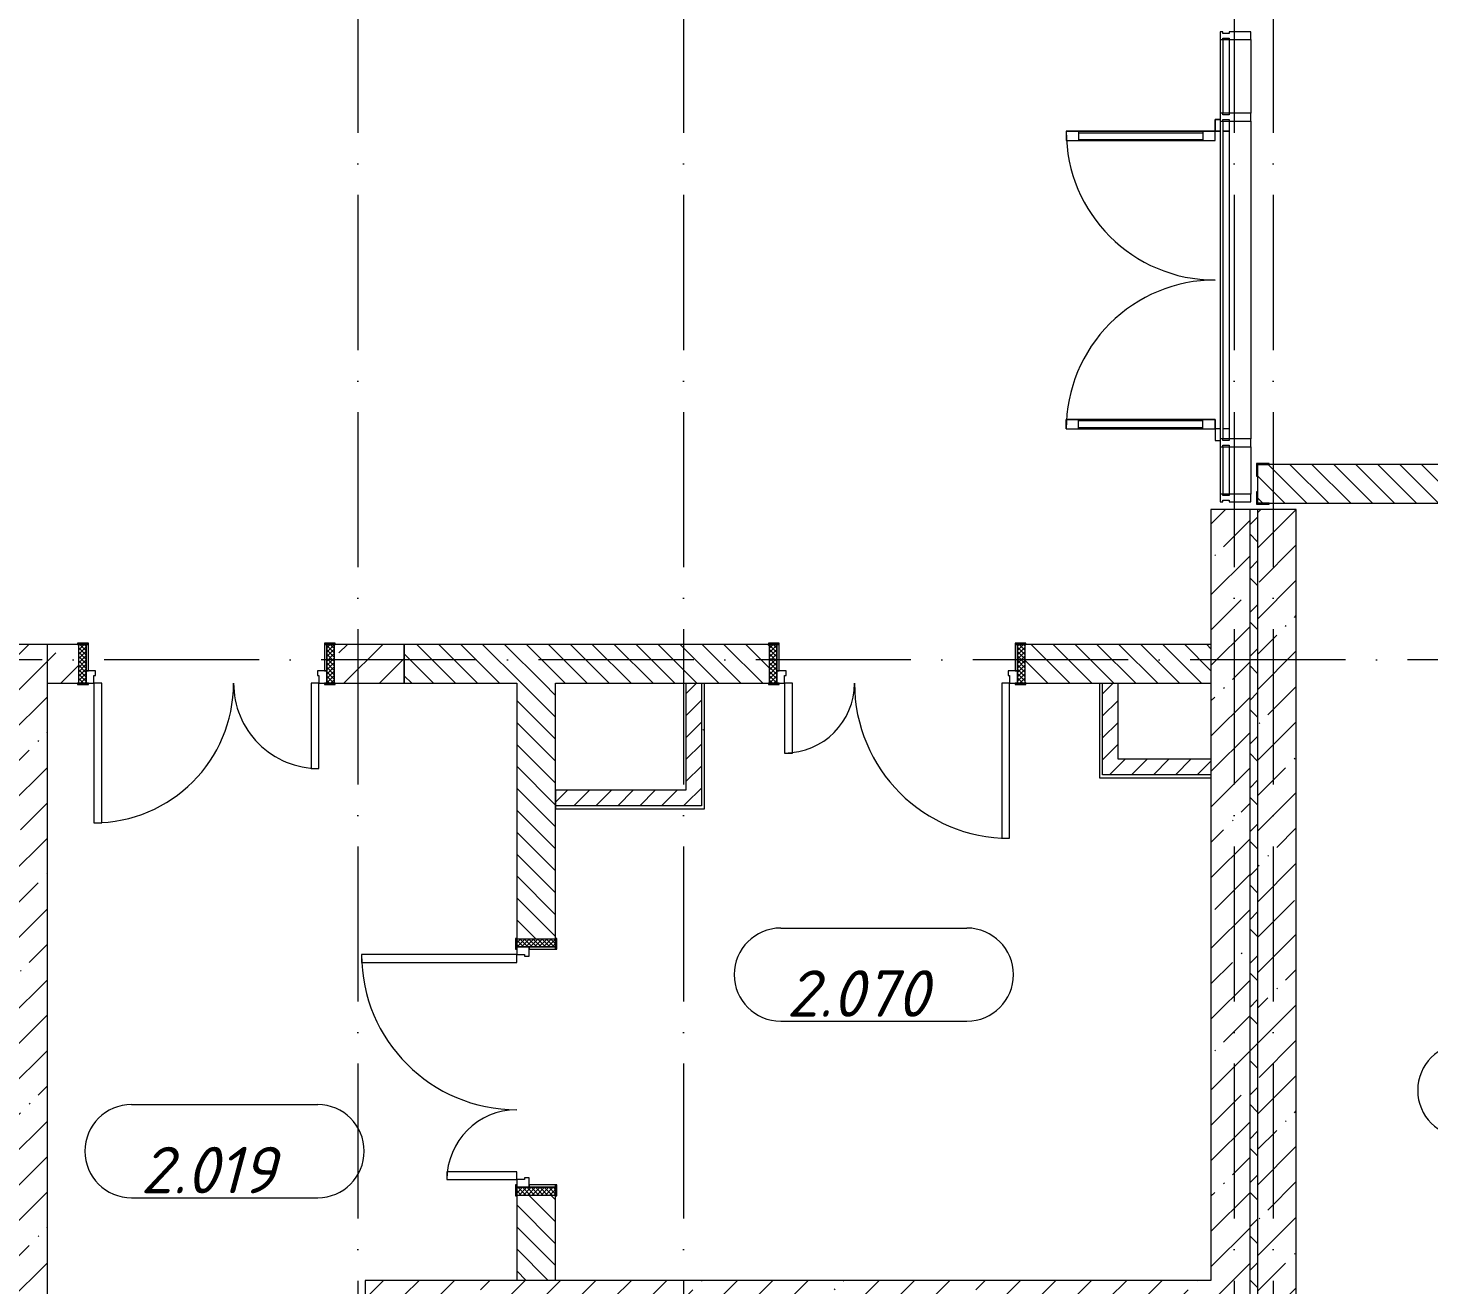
# Model space of a CAD drawing. Header units: millimetres. Extents: x -6467 to 106027, y -7090 to 195095.
# Drawn here: x 66825 to 75855, y 59051 to 67156 of the extents above; entities that cross this region are included whole.
import ezdxf

# ---------------------------------------------------------------- set-up
doc = ezdxf.new("R2010")
doc.units = ezdxf.units.MM
doc.linetypes.add('50_200_ШТРИХ_1Т_ш5_п1_п1_', pattern=[1400, 1000, -200, 0, -200])
for name, color, linetype, lineweight, true_color in [('A-AREA-IDEN-1', 7, 'Continuous', 9, 0xaaaaaa), ('A-GENM-1', 7, 'Continuous', 9, 0xaaaaaa), ('A-GENM-2', 7, 'Continuous', 20, 0xaaaaaa), ('I-WALL-1', 7, 'Continuous', 5, 0x787878), ('Оси-3', 7, '50_200_ШТРИХ_1Т_ш5_п1_п1_', 9, 0xaaaaaa)]:
    doc.layers.add(name, color=color, linetype=linetype, lineweight=lineweight, true_color=true_color)
for name, color, linetype, lineweight in [('A-DETL-GENF', 7, 'Continuous', 9), ('A-DOOR', 7, 'Continuous', 9), ('A-DOOR-2', 7, 'Continuous', 5), ('A-DOOR-FRAM', 7, 'Continuous', 9), ('A-DOOR-FRAM-2', 7, 'Continuous', 5), ('A-GLAZ-CWMG', 7, 'Continuous', 9), ('A-GLAZ-CWMG-1', 7, 'Continuous', 20), ('A-WALL', 7, 'Continuous', 5), ('A-WALL-FNSH-1', 7, 'Continuous', 5), ('I-WALL', 7, 'Continuous', 5)]:
    doc.layers.add(name, color=color, linetype=linetype, lineweight=lineweight)
doc.styles.add('ISOCPEUR_I', font='isocpeui.ttf', dxfattribs={"height": 300})
pattern_1 = [(45, (0, 0), (-228.0985, 228.0985), []), (45, (228.1, 0), (-228.0985, 228.0985), [403.225, -80.645, 6.706, -73.939])]
pattern_2 = [(135, (0, 0), (-70.71068, -70.71068), [])]
pattern_3 = [(135, (1501.41, 189.685), (-14.14214, -14.14214), []), (225, (1501.41, 189.685), (14.14214, -14.14214), [])]
pattern_4 = [(45, (-621.384, 189.685), (-14.1421, 14.1421), []), (135, (-621.384, 189.685), (-14.1421, -14.1421), [])]
pattern_5 = [(0, (0, 0), (406.4, 101.6), [6.706, -298.094, 6.706, -298.094, -1625.6]), (0, (0, 0), (406.4, 101.6), [-609.6, 6.706, -602.894, 6.706, -298.094, -711.2]), (0, (0, 0), (406.4, 101.6), [-1524, 6.706, -196.494, 6.706, -501.294]), (120, (152.4, 50.8), (-291.18818, 301.15272), [6.706, -298.094, 6.706, -298.094, -1625.6]), (120, (152.4, 50.8), (-291.18818, 301.15272), [-609.6, 6.706, -602.894, 6.706, -298.094, -711.2]), (120, (152.4, 50.8), (-291.18818, 301.15272), [-1524, 6.706, -196.494, 6.706, -501.294]), (240, (203.2, 254), (-115.21182, -402.75272), [6.706, -298.094, 6.706, -298.094, -1625.6]), (240, (203.2, 254), (-115.21182, -402.75272), [-609.6, 6.706, -602.894, 6.706, -298.094, -711.2]), (240, (203.2, 254), (-115.21182, -402.75272), [-1524, 6.706, -196.494, 6.706, -501.294])]
pattern_6 = [(45, (0, 0), (-70.71068, 70.71068), [])]

# ---------------------------------------------------------------- blocks, each defined once
blk = doc.blocks.new('Прямоугольный импост - Импост структурный с накладкой - 180мм-26311816-АИ_План этажа Радиаторы_2')
at = {"layer": 'A-GLAZ-CWMG'}
for p, q in [((74510, 67080.5), (74510, 66605.7)), ((74527, 67080.5), (74567, 67080.5)), ((74527, 67080.5), (74527, 66605.7)), ((74567, 67080.5), (74567, 66605.7)), ((74707, 67080.5), (74707, 66605.7)), ((74567, 66605.7), (74527, 66605.7))]:
    blk.add_line(p, q, dxfattribs=at)
blk = doc.blocks.new('Дверь_Витражная_СКБ_2Ст - ДВВ_ДАО_СОШ_Коридор EIW60-23084938-АИ_План этажа Радиаторы_2')
at = {"layer": 'A-DETL-GENF'}
for p, q in [((-960, 1010), (-900, 1010)), ((-960, 1010), (-960, 50)), ((-900, 1010), (-960, 1010)), ((-960, 1010), (-960, 50)), ((-900, 1010), (-900, 50)), ((-900, 50), (-900, 1010)), ((960, 1010), (900, 1010)), ((900, 1010), (900, 50)), ((960, 1010), (900, 1010)), ((900, 1010), (900, 50)), ((960, 1010), (960, 50)), ((960, 50), (960, 1010)), ((-960, 930), (-900, 930)), ((-950, 930), (-950, 130)), ((-906, 930), (-906, 130)), ((960, 930), (900, 930)), ((906, 930), (906, 130)), ((950, 930), (950, 130)), ((-960, 130), (-900, 130)), ((960, 130), (900, 130)), ((-1035, 50), (-1035, 17)), ((-960, 50), (-1035, 50)), ((-960, 50), (-1035, 50)), ((-1035, 50), (-1035, 17)), ((-900, 50), (-960, 50)), ((-960, 50), (-900, 50)), ((-960, 17), (-960, 50)), ((-960, 17), (-960, 50)), ((-960, -40), (-960, 0)), ((-960, -40), (-960, 0)), ((900, 50), (960, 50)), ((900, 50), (960, 50)), ((960, 17), (960, 50)), ((960, 50), (1035, 50)), ((960, 50), (960, 17)), ((1035, 50), (960, 50)), ((960, -40), (960, 0)), ((960, 0), (960, -40)), ((1035, 50), (1035, 17)), ((1035, 17), (1035, 50))]:
    blk.add_line(p, q, dxfattribs=at)
at = {"layer": 'A-DOOR-2'}
for p, q in [((-960, 1010), (-960, 50)), ((960, 1010), (960, 50))]:
    blk.add_line(p, q, dxfattribs=at)
for centre, start, end in [((-960, 50), 360, 90), ((960, 50), 90, 180)]:
    blk.add_arc(centre, 960, start, end, dxfattribs=at)
blk = doc.blocks.new('Прямоугольный импост - Импост структурный с накладкой - 180мм-22070662-АИ_План этажа Радиаторы_2')
at = {"layer": 'A-GLAZ-CWMG'}
for p, q in [((74510, 66555.7), (74510, 64505.7)), ((74527, 66555.7), (74567, 66555.7)), ((74527, 66555.7), (74527, 64505.7)), ((74567, 66555.7), (74567, 64505.7)), ((74707, 66555.7), (74707, 64505.7)), ((74567, 64505.7), (74527, 64505.7))]:
    blk.add_line(p, q, dxfattribs=at)
blk = doc.blocks.new('Прямоугольный импост - Импост структурный с накладкой - 180мм-22069925-АИ_План этажа Радиаторы_2')
at = {"layer": 'A-GLAZ-CWMG-1'}
for p, q in [((-25, 40), (-25, 180)), ((-25, 180), (25, 180)), ((25, 180), (25, 40)), ((-15, 40), (-25, 40)), ((-25, -17), (-25, 0)), ((-25, 0), (-15, 0)), ((-15, 0), (-15, 40)), ((15, 40), (15, 0)), ((25, 40), (15, 40)), ((15, 0), (25, 0)), ((25, 0), (25, -17)), ((25, -17), (-25, -17))]:
    blk.add_line(p, q, dxfattribs=at)
blk = doc.blocks.new('110_Дверь_СКБ_2Ст_Внутренняя1 - СОШ_Д-01_Дв_1650_1350_x2100h_Лестничная клетка _из коридора_ EIS60_90-25230278-АИ_План этажа Радиаторы_2')
at = {"layer": 'A-DOOR-2'}
h = blk.add_hatch(dxfattribs=at)
h.set_pattern_fill('FP_118', color=256, style=0, pattern_type=2)
h.set_pattern_definition(pattern_3)
h.paths.add_polyline_path([(837.5, 125), (787.5, 125), (787.5, -125), (837.5, -125)])
at = {"layer": 'A-DOOR-FRAM-2'}
h = blk.add_hatch(dxfattribs=at)
h.set_pattern_fill('FP_119', color=256, style=0, pattern_type=2)
h.set_pattern_definition(pattern_4)
h.paths.add_polyline_path([(-762.5, 125), (-812.5, 125), (-812.5, -125), (-762.5, -125)])
at = {"layer": 'A-DOOR'}
for p, q in [((737.5, 1025), (687.5, 1025)), ((687.5, 1025), (687.5, 125)), ((737.5, 125), (737.5, 1025)), ((-712.5, 675), (-712.5, 125)), ((-662.5, 675), (-712.5, 675)), ((-662.5, 125), (-662.5, 675)), ((-712.5, 125), (-662.5, 125)), ((687.5, 125), (737.5, 125))]:
    blk.add_line(p, q, dxfattribs=at)
at = {"layer": 'A-DOOR-2'}
for centre, radius, start, end in [((737.5, 125), 900, 90, 180), ((-712.5, 125), 550, 360, 90)]:
    blk.add_arc(centre, radius, start, end, dxfattribs=at)
at = {"layer": 'A-DOOR-FRAM'}
for p, q in [((-747.5, 133), (-817.5, 133)), ((-817.5, 133), (-817.5, 125)), ((-817.5, 125), (-747.5, 125)), ((-762.5, 125), (-812.5, 125)), ((-812.5, 125), (-812.5, -125)), ((-712.5, 125), (-762.5, 125)), ((-762.5, 125), (-762.5, 45)), ((-762.5, -125), (-762.5, 125)), ((-747.5, 125), (-762.5, 125)), ((-762.5, 125), (-762.5, 124)), ((-762.5, 124), (-747.5, 124)), ((-747.5, 125), (-747.5, 133)), ((-747.5, 124), (-747.5, 125)), ((-712.5, 75), (-712.5, 125)), ((737.5, 125), (737.5, 75)), ((787.5, 125), (737.5, 125)), ((842.5, 133), (772.5, 133)), ((772.5, 133), (772.5, 125)), ((787.5, 125), (772.5, 125)), ((772.5, 125), (772.5, 124)), ((772.5, 125), (842.5, 125)), ((772.5, 124), (787.5, 124)), ((787.5, 45), (787.5, 125)), ((837.5, 125), (787.5, 125)), ((787.5, 125), (787.5, -125)), ((787.5, 124), (787.5, 125)), ((837.5, -125), (837.5, 125)), ((842.5, 125), (842.5, 133)), ((-762.5, 45), (-702.5, 45)), ((-747.5, 45), (-762.5, 45)), ((-762.5, 45), (-762.5, -125)), ((-747.5, -125), (-747.5, 45)), ((-702.5, 75), (-712.5, 75)), ((-702.5, 45), (-702.5, 75)), ((737.5, 75), (727.5, 75)), ((727.5, 75), (727.5, 45)), ((727.5, 45), (787.5, 45)), ((787.5, 45), (772.5, 45)), ((772.5, 45), (772.5, -125)), ((787.5, -125), (787.5, 45)), ((-747.5, -125), (-817.5, -125)), ((-817.5, -125), (-817.5, -133)), ((-817.5, -133), (-747.5, -133)), ((-812.5, -125), (-762.5, -125)), ((-762.5, -125), (-747.5, -125)), ((-747.5, -133), (-747.5, -125)), ((772.5, -125), (787.5, -125)), ((842.5, -125), (772.5, -125)), ((772.5, -125), (772.5, -133)), ((772.5, -133), (842.5, -133)), ((787.5, -125), (837.5, -125)), ((842.5, -133), (842.5, -125))]:
    blk.add_line(p, q, dxfattribs=at)
blk = doc.blocks.new('110_Дверь_СКБ_2Ст_Внутренняя1 - СОШ_Д-01_Дв_1350x2100h_Лестничная клетка_EIS60-25547084-АИ_План этажа Радиаторы_2')
at = {"layer": 'A-DOOR-2'}
h = blk.add_hatch(dxfattribs=at)
h.set_pattern_fill('FP_118', color=256, style=0, pattern_type=2)
h.set_pattern_definition(pattern_3)
h.paths.add_polyline_path([(837.5, 125), (787.5, 125), (787.5, -125), (837.5, -125)])
at = {"layer": 'A-DOOR-FRAM-2'}
h = blk.add_hatch(dxfattribs=at)
h.set_pattern_fill('FP_119', color=256, style=0, pattern_type=2)
h.set_pattern_definition(pattern_4)
h.paths.add_polyline_path([(-762.5, 125), (-812.5, 125), (-812.5, -125), (-762.5, -125)])
at = {"layer": 'A-DOOR'}
for p, q in [((-712.5, 1125), (-712.5, 125)), ((-662.5, 1125), (-712.5, 1125)), ((-662.5, 125), (-662.5, 1125)), ((737.5, 575), (687.5, 575)), ((687.5, 575), (687.5, 125)), ((737.5, 125), (737.5, 575)), ((-712.5, 125), (-662.5, 125)), ((687.5, 125), (737.5, 125))]:
    blk.add_line(p, q, dxfattribs=at)
at = {"layer": 'A-DOOR-2'}
for centre, radius, start, end in [((-712.5, 125), 1000, 0, 90), ((737.5, 125), 450, 90, 180)]:
    blk.add_arc(centre, radius, start, end, dxfattribs=at)
at = {"layer": 'A-DOOR-FRAM'}
for p, q in [((-747.5, 133), (-817.5, 133)), ((-817.5, 133), (-817.5, 125)), ((-817.5, 125), (-747.5, 125)), ((-762.5, 125), (-812.5, 125)), ((-812.5, 125), (-812.5, -125)), ((-712.5, 125), (-762.5, 125)), ((-762.5, 125), (-762.5, 45)), ((-762.5, -125), (-762.5, 125)), ((-747.5, 125), (-762.5, 125)), ((-762.5, 125), (-762.5, 124)), ((-762.5, 124), (-747.5, 124)), ((-747.5, 125), (-747.5, 133)), ((-747.5, 124), (-747.5, 125)), ((-712.5, 75), (-712.5, 125)), ((737.5, 125), (737.5, 75)), ((787.5, 125), (737.5, 125)), ((842.5, 133), (772.5, 133)), ((772.5, 133), (772.5, 125)), ((787.5, 125), (772.5, 125)), ((772.5, 125), (772.5, 124)), ((772.5, 125), (842.5, 125)), ((772.5, 124), (787.5, 124)), ((787.5, 45), (787.5, 125)), ((837.5, 125), (787.5, 125)), ((787.5, 125), (787.5, -125)), ((787.5, 124), (787.5, 125)), ((837.5, -125), (837.5, 125)), ((842.5, 125), (842.5, 133)), ((-762.5, 45), (-702.5, 45)), ((-747.5, 45), (-762.5, 45)), ((-762.5, 45), (-762.5, -125)), ((-747.5, -125), (-747.5, 45)), ((-702.5, 75), (-712.5, 75)), ((-702.5, 45), (-702.5, 75)), ((737.5, 75), (727.5, 75)), ((727.5, 75), (727.5, 45)), ((727.5, 45), (787.5, 45)), ((787.5, 45), (772.5, 45)), ((772.5, 45), (772.5, -125)), ((787.5, -125), (787.5, 45)), ((-747.5, -125), (-817.5, -125)), ((-817.5, -125), (-817.5, -133)), ((-817.5, -133), (-747.5, -133)), ((-812.5, -125), (-762.5, -125)), ((-762.5, -125), (-747.5, -125)), ((-747.5, -133), (-747.5, -125)), ((772.5, -125), (787.5, -125)), ((842.5, -125), (772.5, -125)), ((772.5, -125), (772.5, -133)), ((772.5, -133), (842.5, -133)), ((787.5, -125), (837.5, -125)), ((842.5, -133), (842.5, -125))]:
    blk.add_line(p, q, dxfattribs=at)
blk = doc.blocks.new('110_Дверь_СКБ_2Ст_Внутренняя1 - СОШ_Д-01_Дв_1350x2100h_Лестничная клетка_EIS60-25547447-АИ_План этажа Радиаторы_2')
at = {"layer": 'A-DOOR-2'}
h = blk.add_hatch(dxfattribs=at)
h.set_pattern_fill('FP_118', color=256, style=0, pattern_type=2)
h.set_pattern_definition(pattern_3)
h.paths.add_polyline_path([(787.5, -125), (837.5, -125), (837.5, 125), (787.5, 125)])
at = {"layer": 'A-DOOR-FRAM-2'}
h = blk.add_hatch(dxfattribs=at)
h.set_pattern_fill('FP_119', color=256, style=0, pattern_type=2)
h.set_pattern_definition(pattern_4)
h.paths.add_polyline_path([(-812.5, -125), (-762.5, -125), (-762.5, 125), (-812.5, 125)])
at = {"layer": 'A-DOOR'}
for p, q in [((737.5, 1125), (687.5, 1125)), ((687.5, 1125), (687.5, 125)), ((737.5, 125), (737.5, 1125)), ((-712.5, 575), (-712.5, 125)), ((-662.5, 575), (-712.5, 575)), ((-662.5, 125), (-662.5, 575)), ((-712.5, 125), (-662.5, 125)), ((687.5, 125), (737.5, 125))]:
    blk.add_line(p, q, dxfattribs=at)
at = {"layer": 'A-DOOR-2'}
for centre, radius, start, end in [((737.5, 125), 1000, 90, 180), ((-712.5, 125), 450, 0, 90)]:
    blk.add_arc(centre, radius, start, end, dxfattribs=at)
at = {"layer": 'A-DOOR-FRAM'}
for p, q in [((-747.5, 133), (-817.5, 133)), ((-817.5, 133), (-817.5, 125)), ((-817.5, 125), (-747.5, 125)), ((-762.5, 125), (-812.5, 125)), ((-812.5, 125), (-812.5, -125)), ((-712.5, 125), (-762.5, 125)), ((-762.5, 125), (-762.5, 45)), ((-762.5, -125), (-762.5, 125)), ((-747.5, 125), (-762.5, 125)), ((-762.5, 125), (-762.5, 124)), ((-762.5, 124), (-747.5, 124)), ((-747.5, 125), (-747.5, 133)), ((-747.5, 124), (-747.5, 125)), ((-712.5, 75), (-712.5, 125)), ((737.5, 125), (737.5, 75)), ((787.5, 125), (737.5, 125)), ((842.5, 133), (772.5, 133)), ((772.5, 133), (772.5, 125)), ((787.5, 125), (772.5, 125)), ((772.5, 125), (772.5, 124)), ((772.5, 125), (842.5, 125)), ((772.5, 124), (787.5, 124)), ((787.5, 45), (787.5, 125)), ((837.5, 125), (787.5, 125)), ((787.5, 125), (787.5, -125)), ((787.5, 124), (787.5, 125)), ((837.5, -125), (837.5, 125)), ((842.5, 125), (842.5, 133)), ((-762.5, 45), (-702.5, 45)), ((-747.5, 45), (-762.5, 45)), ((-762.5, 45), (-762.5, -125)), ((-747.5, -125), (-747.5, 45)), ((-702.5, 75), (-712.5, 75)), ((-702.5, 45), (-702.5, 75)), ((737.5, 75), (727.5, 75)), ((727.5, 75), (727.5, 45)), ((727.5, 45), (787.5, 45)), ((787.5, 45), (772.5, 45)), ((772.5, 45), (772.5, -125)), ((787.5, -125), (787.5, 45)), ((-747.5, -125), (-817.5, -125)), ((-817.5, -125), (-817.5, -133)), ((-817.5, -133), (-747.5, -133)), ((-812.5, -125), (-762.5, -125)), ((-762.5, -125), (-747.5, -125)), ((-747.5, -133), (-747.5, -125)), ((772.5, -125), (787.5, -125)), ((842.5, -125), (772.5, -125)), ((772.5, -125), (772.5, -133)), ((772.5, -133), (842.5, -133)), ((787.5, -125), (837.5, -125)), ((842.5, -133), (842.5, -125))]:
    blk.add_line(p, q, dxfattribs=at)
blk = doc.blocks.new('АР_Перемычка1 - АР_Перемычка-25547133-АИ_План этажа Радиаторы_2')
at = {"layer": 'A-GENM-1'}
blk.add_line((-350, -125), (-343, -125), dxfattribs=at)
blk = doc.blocks.new('Прямоугольный импост - Импост структурный с накладкой - 180мм-26311926-АИ_План этажа Радиаторы_2')
at = {"layer": 'A-GLAZ-CWMG'}
for p, q in [((74510, 64455.7), (74510, 64150.5)), ((74527, 64455.7), (74567, 64455.7)), ((74527, 64455.7), (74527, 64150.5)), ((74567, 64455.7), (74567, 64150.5)), ((74707, 64455.7), (74707, 64150.5)), ((74567, 64150.5), (74527, 64150.5))]:
    blk.add_line(p, q, dxfattribs=at)
blk = doc.blocks.new('Фахверк _газобетон торцы_709 - Фахверк _газобетон торцы_-26498274-АИ_План этажа Радиаторы_2')
at = {"layer": 'A-GENM-2'}
for p, q in [((41046, 105920.3), (40965, 105920.3)), ((40965, 105920.3), (40965, 105914.3)), ((40965, 105914.3), (41040, 105914.3)), ((41040, 105914.3), (41040, 105839.3)), ((41040, 105839.3), (41046, 105839.3)), ((41046, 105839.3), (41046, 105920.3)), ((41040, 105664.3), (40965, 105664.3)), ((40965, 105664.3), (40965, 105658.3)), ((40965, 105658.3), (41046, 105658.3)), ((41046, 105739.3), (41040, 105739.3)), ((41040, 105739.3), (41040, 105664.3)), ((41046, 105658.3), (41046, 105739.3))]:
    blk.add_line(p, q, dxfattribs=at)
blk = doc.blocks.new('AAR_СКБ_Марка_помещения_1_5 ммп - Номер-27962133-АИ_План этажа Радиаторы_2')
at = {"layer": 'A-AREA-IDEN-1'}
for p, q in [((-2.987, 3), (3.013, 3)), ((-2.987, 0), (3.013, 0))]:
    blk.add_line(p, q, dxfattribs=at)
for centre, start, end in [((-2.987, 1.5), 90, 270), ((3.013, 1.5), 270, 90)]:
    blk.add_arc(centre, 1.5, start, end, dxfattribs=at)

msp = doc.modelspace()

# ---------------------------------------------------------------- hatches: boundary and pattern name
at = {"layer": 'A-WALL'}
h = msp.add_hatch(dxfattribs=at)
h.set_pattern_fill('FP_1', color=256, style=0, pattern_type=2)
h.set_pattern_definition(pattern_1)
h.paths.add_polyline_path([(74700, 59081), (74700, 64050.5), (74450, 64050.5), (74450, 59081)])
h = msp.add_hatch(dxfattribs=at)
h.set_pattern_fill('FP_1', color=256, style=0, pattern_type=2)
h.set_pattern_definition(pattern_1)
h.paths.add_polyline_path([(75000, 55131), (75000, 64051), (74750, 64051), (74750, 55131)])
h = msp.add_hatch(dxfattribs=at)
h.set_pattern_fill('FP_1', color=256, style=0, pattern_type=2)
h.set_pattern_definition(pattern_1)
h.paths.add_polyline_path([(66950, 55681), (66950, 63181), (66700, 63181), (66700, 55681), (66776.9, 55681)])
h = msp.add_hatch(dxfattribs=at)
h.set_pattern_fill('FP_1', color=256, style=0, pattern_type=2)
h.set_pattern_definition(pattern_1)
h.paths.add_polyline_path([(68805, 62931), (69250, 62931), (69250, 63181), (68800, 63181), (68800, 62931)])
h.paths.add_polyline_path([(67150, 62931), (67150, 63181), (66950, 63181), (66950, 62931), (67145, 62931)])
h = msp.add_hatch(dxfattribs=at)
h.set_pattern_fill('FP_1', color=256, style=0, pattern_type=2)
h.set_pattern_definition(pattern_1)
h.paths.add_polyline_path([(68999, 58831), (69250, 58831), (69250, 59081), (68999, 59081), (68999, 58994.1)])
h = msp.add_hatch(dxfattribs=at)
h.set_pattern_fill('FP_1', color=256, style=0, pattern_type=2)
h.set_pattern_definition(pattern_1)
h.paths.add_polyline_path([(74450, 58831), (74700, 58831), (74700, 59081), (69250, 59081), (69250, 58831), (72590.4, 58831)])
at = {"layer": 'I-WALL'}
h = msp.add_hatch(dxfattribs=at)
h.set_pattern_fill('FP_2', color=256, style=0, pattern_type=2)
h.set_pattern_definition(pattern_2)
h.paths.add_polyline_path([(89250, 64091), (89250, 64341), (74750, 64341), (74750, 64091), (89200.3, 64091)])
h = msp.add_hatch(dxfattribs=at)
h.set_pattern_fill('FP_125', color=256, style=0, pattern_type=2)
h.set_pattern_definition([(45, (0, 0), (-141.42136, 141.42136), []), (135, (0, 0), (-141.42136, -141.42136), [])])
h.paths.add_polyline_path([(74700, 55181), (74750, 55181), (74750, 64050.9), (74700, 64050.9), (74700, 55298.5)])
h = msp.add_hatch(dxfattribs=at)
h.set_pattern_fill('FP_2', color=256, style=0, pattern_type=2)
h.set_pattern_definition(pattern_2)
h.paths.add_polyline_path([(74450, 62931), (74450, 63181), (73252, 63181), (73252, 62931), (74251.4, 62931)])
h.paths.add_polyline_path([(71602, 62931), (71602, 63181), (69250, 63181), (69250, 62931), (71597, 62931)])
h = msp.add_hatch(dxfattribs=at)
h.set_pattern_fill('FP_2', color=256, style=0, pattern_type=2)
h.set_pattern_definition(pattern_2)
h.paths.add_polyline_path([(70225, 59081), (70225, 59631), (69975, 59631), (69975, 59081)])
h.paths.add_polyline_path([(70225, 61281), (70225, 62931), (69975, 62931), (69975, 61281)])
h = msp.add_hatch(dxfattribs=at)
h.set_pattern_fill('FP_4', color=256, style=0, pattern_type=2)
h.set_pattern_definition(pattern_6)
h.paths.add_polyline_path([(71165, 62141), (71165, 62931), (71065, 62931), (71065, 62141)])
h = msp.add_hatch(dxfattribs=at)
h.set_pattern_fill('FP_4', color=256, style=0, pattern_type=2)
h.set_pattern_definition(pattern_6)
h.paths.add_polyline_path([(73851, 62441), (73851, 62931), (73751, 62931), (73751, 62441)])
h = msp.add_hatch(dxfattribs=at)
h.set_pattern_fill('FP_4', color=256, style=0, pattern_type=2)
h.set_pattern_definition(pattern_6)
h.paths.add_polyline_path([(74450, 62341), (74450, 62441), (73751, 62441), (73751, 62341), (74251.4, 62341)])
h = msp.add_hatch(dxfattribs=at)
h.set_pattern_fill('FP_4', color=256, style=0, pattern_type=2)
h.set_pattern_definition(pattern_6)
h.paths.add_polyline_path([(70225, 62141), (71065, 62141), (71065, 62241), (70225, 62241)])
at = {"layer": 'I-WALL-1'}
h = msp.add_hatch(dxfattribs=at)
h.set_pattern_fill('FP_3', color=256, style=0, pattern_type=2)
h.set_pattern_definition(pattern_5)
h.paths.add_polyline_path([(71185, 62121), (71185, 62931), (71165, 62931), (71165, 62121)])
h = msp.add_hatch(dxfattribs=at)
h.set_pattern_fill('FP_3', color=256, style=0, pattern_type=2)
h.set_pattern_definition(pattern_5)
h.paths.add_polyline_path([(73751, 62341), (73751, 62931), (73731, 62931), (73731, 62341)])
h = msp.add_hatch(dxfattribs=at)
h.set_pattern_fill('FP_3', color=256, style=0, pattern_type=2)
h.set_pattern_definition(pattern_5)
h.paths.add_polyline_path([(74450, 62321), (74450, 62341), (73731, 62341), (73731, 62321), (74251.4, 62321)])
h = msp.add_hatch(dxfattribs=at)
h.set_pattern_fill('FP_3', color=256, style=0, pattern_type=2)
h.set_pattern_definition(pattern_5)
h.paths.add_polyline_path([(71165, 62121), (71165, 62141), (70225, 62141), (70225, 62121), (71065, 62121)])

# ---------------------------------------------------------------- linework, layer by layer
at = {"layer": 'A-WALL'}
for p, q in [((89250, 64341), (74750, 64341)), ((74750, 64341), (74750, 64091)), ((74450, 64050.5), (74450, 59081)), ((74700, 64050.5), (74450, 64050.5)), ((74700, 64050.9), (74700, 55181)), ((74750, 64050.9), (74700, 64050.9)), ((74750, 64091), (79072, 64091)), ((75000, 64051), (74750, 64051)), ((74750, 64051), (74750, 55131)), ((75000, 55131), (75000, 64051)), ((66950, 63181), (66700, 63181)), ((66950, 55681), (66950, 63181)), ((67145, 63181), (66950, 63181)), ((71597, 63181), (68805, 63181)), ((69250, 62931), (69250, 63181)), ((69250, 63181), (69250, 62931)), ((74450, 63181), (73257, 63181)), ((66950, 62931), (67145, 62931)), ((68805, 62931), (69975, 62931)), ((69975, 62931), (69975, 61286)), ((70225, 62931), (71597, 62931)), ((70225, 61286), (70225, 62931)), ((71165, 62931), (71165, 62141)), ((73257, 62931), (74450, 62931)), ((73751, 62341), (73751, 62931)), ((74450, 62341), (73751, 62341)), ((71165, 62141), (70225, 62141)), ((69975, 59626), (69975, 59081)), ((70225, 59081), (70225, 59626)), ((74450, 59081), (68999, 59081)), ((68999, 59081), (68999, 58831))]:
    msp.add_line(p, q, dxfattribs=at)
at = {"layer": 'A-WALL-FNSH-1'}
for p, q in [((71065, 62931), (71065, 62241)), ((71185, 62121), (71185, 62931)), ((73731, 62931), (73731, 62321)), ((73851, 62441), (73851, 62931)), ((74450, 62441), (73851, 62441)), ((73731, 62321), (74450, 62321)), ((71065, 62241), (70225, 62241)), ((70225, 62241), (70225, 62121)), ((70225, 62121), (71185, 62121))]:
    msp.add_line(p, q, dxfattribs=at)
at = {"layer": 'Оси-3'}
for p, q in [((68950, 91281), (68950, -5889.7)), ((71050, 91281), (71050, -5889.7)), ((74600, 91281), (74600, 11331)), ((74850, 91281), (74850, 11331)), ((104718, 63081), (-5267.3, 63081))]:
    msp.add_line(p, q, dxfattribs=at)

# ---------------------------------------------------------------- block references
at = {"layer": 'A-AREA-IDEN-1', "xscale": 199.9999999999999, "yscale": 199.9999999999999, "zscale": 199.9999999999999}
for p in [(72274.2, 60752.4), (76679.7, 60005.8), (68089.4, 59613.9)]:
    msp.add_blockref('AAR_СКБ_Марка_помещения_1_5 ммп - Номер-27962133-АИ_План этажа Радиаторы_2', p, dxfattribs=at)
at = {"layer": 'A-DOOR-2'}
for name, p, rotation in [('Дверь_Витражная_СКБ_2Ст - ДВВ_ДАО_СОШ_Коридор EIW60-23084938-АИ_План этажа Радиаторы_2', (74527, 65530.7), 89.99999999999993), ('110_Дверь_СКБ_2Ст_Внутренняя1 - СОШ_Д-01_Дв_1650_1350_x2100h_Лестничная клетка _из коридора_ EIS60_90-25230278-АИ_План этажа Радиаторы_2', (67987.5, 63056), 180), ('110_Дверь_СКБ_2Ст_Внутренняя1 - СОШ_Д-01_Дв_1350x2100h_Лестничная клетка_EIS60-25547084-АИ_План этажа Радиаторы_2', (72439.5, 63056), 180), ('110_Дверь_СКБ_2Ст_Внутренняя1 - СОШ_Д-01_Дв_1350x2100h_Лестничная клетка_EIS60-25547447-АИ_План этажа Радиаторы_2', (70100, 60443.5), 89.9999999999999)]:
    msp.add_blockref(name, p, dxfattribs=dict(at, rotation=rotation))
at = {"layer": 'A-GENM-1'}
for name, p, rotation in [('Фахверк _газобетон торцы_709 - Фахверк _газобетон торцы_-26498274-АИ_План этажа Радиаторы_2', (115790, 170005.4), 180), ('АР_Перемычка1 - АР_Перемычка-25547133-АИ_План этажа Радиаторы_2', (73252, 63056), 180), ('АР_Перемычка1 - АР_Перемычка-25547133-АИ_План этажа Радиаторы_2', (70100, 59631), 89.9999999999999)]:
    msp.add_blockref(name, p, dxfattribs=dict(at, rotation=rotation))
at = {"layer": 'A-GLAZ-CWMG', "extrusion": (0, 0, -1), "rotation": 90.00000000000007}
for p in [(-74527, 67105.5), (-74527, 66580.7), (-74527, 64480.7), (-74527, 64125.5)]:
    msp.add_blockref('Прямоугольный импост - Импост структурный с накладкой - 180мм-22069925-АИ_План этажа Радиаторы_2', p, dxfattribs=at)
at = {"layer": 'A-GLAZ-CWMG'}
for name in ['Прямоугольный импост - Импост структурный с накладкой - 180мм-26311816-АИ_План этажа Радиаторы_2', 'Прямоугольный импост - Импост структурный с накладкой - 180мм-22070662-АИ_План этажа Радиаторы_2', 'Прямоугольный импост - Импост структурный с накладкой - 180мм-26311926-АИ_План этажа Радиаторы_2']:
    msp.add_blockref(name, (0, 0), dxfattribs=at)

# ---------------------------------------------------------------- texts
at = {"layer": 'A-AREA-IDEN-1', "char_height": 300, "attachment_point": 8, "line_spacing_factor": 1.139951, "style": 'ISOCPEUR_I'}
for s, insert, width in [('\\pxqc,t8.46667,16.93333,25.4,33.86667,42.33333,50.8,59.26667,67.73333,76.2,84.66667,93.13333,101.6,110.06667,118.53333,127,135.46667,143.93333,152.4,160.86667,169.33333,177.8,186.26667,194.73333,203.2,211.66667,220.13333,228.6,237.06667,245.53333,254,262.46667,270.93333;{2.070}', (72170.9, 60780.6), 952), ('\\pxqc,t8.46667,16.93333,25.4,33.86667,42.33333,50.8,59.26667,67.73333,76.2,84.66667,93.13333,101.6,110.06667,118.53333,127,135.46667,143.93333,152.4,160.86667,169.33333,177.8,186.26667,194.73333,203.2,211.66667,220.13333,228.6,237.06667,245.53333,254,262.46667,270.93333;{2.019}', (67985.2, 59642.1), 900)]:
    msp.add_mtext(s, dxfattribs=dict(at, insert=insert, width=width))

doc.saveas('drawing.dxf')
